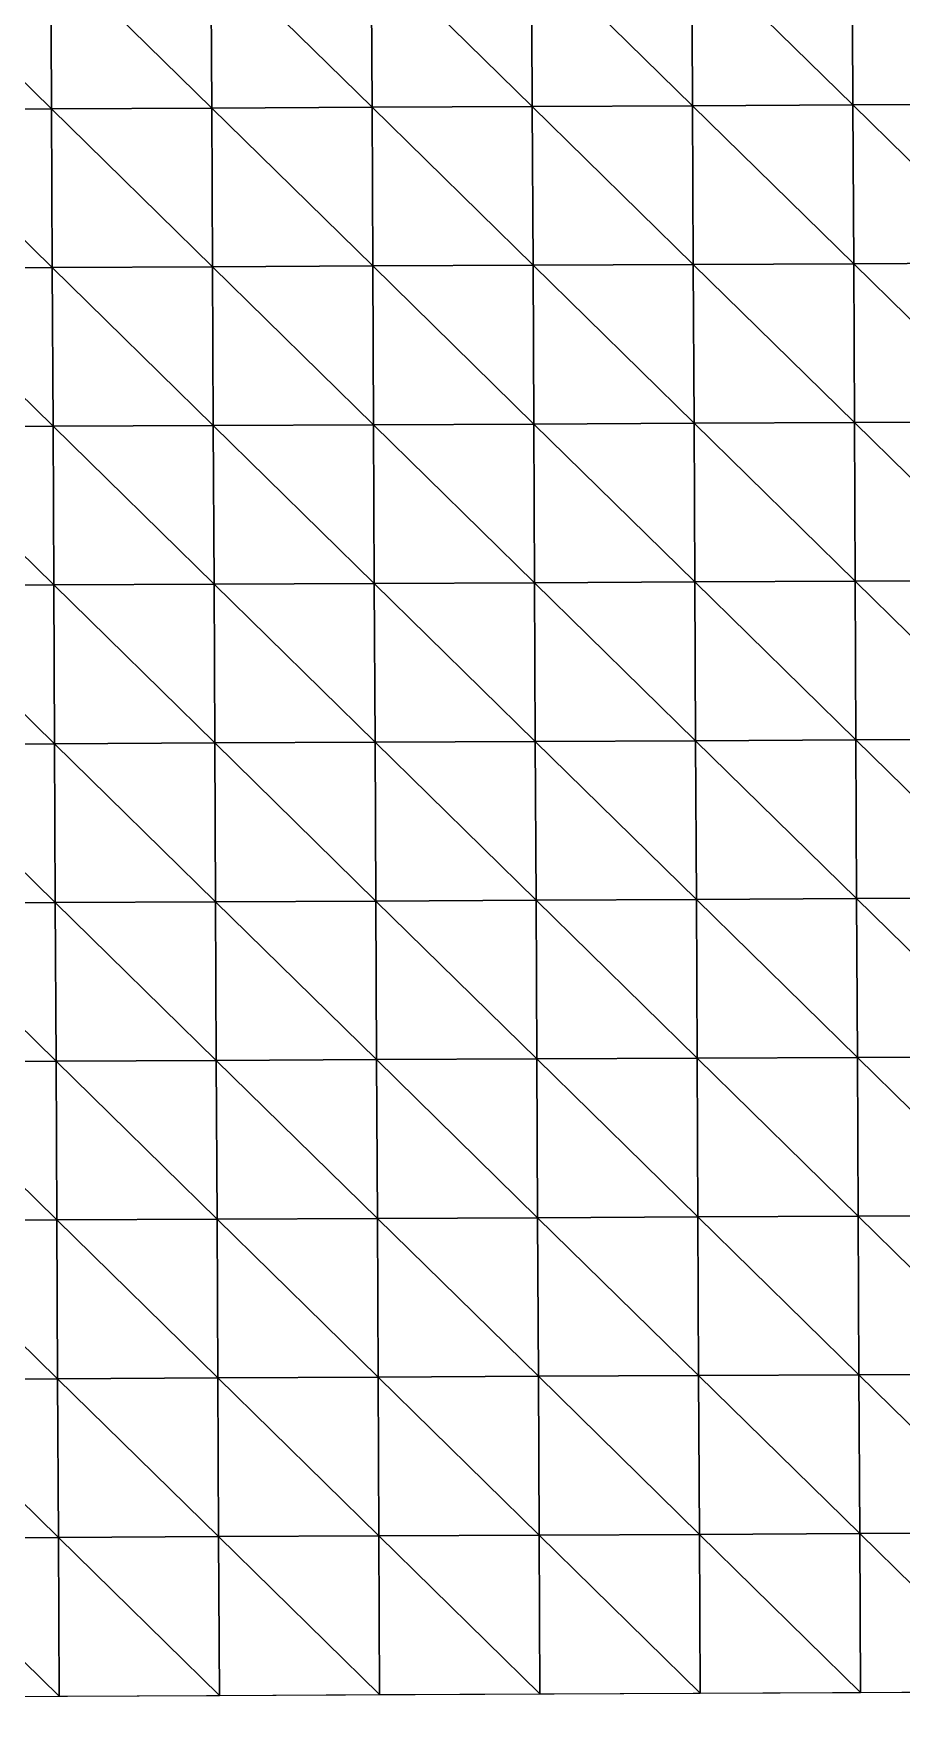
# Model space of a CAD drawing. Extents: x -372 to 678, y -263 to 741.
# Drawn here: x -170.3 to -102.3, y -262.9 to -131.7 of the extents above; entities that cross this region are included whole.
import ezdxf

# ---------------------------------------------------------------- set-up
doc = ezdxf.new("R2010")
doc.units = 0
doc.header["$LTSCALE"] = 0.0254
doc.layers.get('0').update_dxf_attribs({"linetype": 'CONTINUOUS'})
doc.layers.add('LOCATION_SNAPSHOT', color=144, linetype='CONTINUOUS')
doc.layers.add('LOCATION_TERRAIN', color=36, linetype='CONTINUOUS')

# ---------------------------------------------------------------- blocks, each defined once
blk = doc.blocks.new('LOCATION_SNAPSHOT')
at = {"color": 8}
mesh = blk.add_polyface(dxfattribs=at)
corners = [(-369.31, -262.94), (369.31, 262.95), (-371.82, 259.38), (371.82, -259.38)]
mesh.append_faces([[corners[k] for k in face] for face in [(0, 1, 2), (1, 0, 3)]], dxfattribs={"vtx0": -1, "color": 8})
blk = doc.blocks.new('LOCATION_TERRAIN')
at = {"color": 8}
mesh = blk.add_polyface(dxfattribs=at)
corners = [(-168.92, -137.62, -3.23), (-168.98, -125.18, -3.06), (-181.54, -125.24, -3.6)]
mesh.append_faces([[corners[k] for k in face] for face in [(0, 1, 2)]], dxfattribs={"color": 8})
mesh = blk.add_polyface(dxfattribs=at)
corners = [(-168.92, -137.62, -3.23), (-181.54, -125.24, -3.6), (-181.48, -137.68, -3.82)]
mesh.append_faces([[corners[k] for k in face] for face in [(0, 1, 2)]], dxfattribs={"color": 8})
mesh = blk.add_polyface(dxfattribs=at)
corners = [(-156.36, -137.56, -2.75), (-156.42, -125.12, -2.9), (-168.98, -125.18, -3.06)]
mesh.append_faces([[corners[k] for k in face] for face in [(0, 1, 2)]], dxfattribs={"color": 8})
mesh = blk.add_polyface(dxfattribs=at)
corners = [(-156.36, -137.56, -2.75), (-168.98, -125.18, -3.06), (-168.92, -137.62, -3.23)]
mesh.append_faces([[corners[k] for k in face] for face in [(0, 1, 2)]], dxfattribs={"color": 8})
mesh = blk.add_polyface(dxfattribs=at)
corners = [(-143.8, -137.49, -2.26), (-143.86, -125.06, -2.73), (-156.42, -125.12, -2.9)]
mesh.append_faces([[corners[k] for k in face] for face in [(0, 1, 2)]], dxfattribs={"color": 8})
mesh = blk.add_polyface(dxfattribs=at)
corners = [(-143.8, -137.49, -2.26), (-156.42, -125.12, -2.9), (-156.36, -137.56, -2.75)]
mesh.append_faces([[corners[k] for k in face] for face in [(0, 1, 2)]], dxfattribs={"color": 8})
mesh = blk.add_polyface(dxfattribs=at)
corners = [(-131.24, -137.43, -2.13), (-131.3, -125, -2.88), (-143.86, -125.06, -2.73)]
mesh.append_faces([[corners[k] for k in face] for face in [(0, 1, 2)]], dxfattribs={"color": 8})
mesh = blk.add_polyface(dxfattribs=at)
corners = [(-131.24, -137.43, -2.13), (-143.86, -125.06, -2.73), (-143.8, -137.49, -2.26)]
mesh.append_faces([[corners[k] for k in face] for face in [(0, 1, 2)]], dxfattribs={"color": 8})
mesh = blk.add_polyface(dxfattribs=at)
corners = [(-118.68, -137.37, -2.46), (-118.74, -124.94, -3.43), (-131.3, -125, -2.88)]
mesh.append_faces([[corners[k] for k in face] for face in [(0, 1, 2)]], dxfattribs={"color": 8})
mesh = blk.add_polyface(dxfattribs=at)
corners = [(-118.68, -137.37, -2.46), (-131.3, -125, -2.88), (-131.24, -137.43, -2.13)]
mesh.append_faces([[corners[k] for k in face] for face in [(0, 1, 2)]], dxfattribs={"color": 8})
mesh = blk.add_polyface(dxfattribs=at)
corners = [(-106.11, -137.31, -2.8), (-106.17, -124.88, -3.99), (-118.74, -124.94, -3.43)]
mesh.append_faces([[corners[k] for k in face] for face in [(0, 1, 2)]], dxfattribs={"color": 8})
mesh = blk.add_polyface(dxfattribs=at)
corners = [(-106.11, -137.31, -2.8), (-118.74, -124.94, -3.43), (-118.68, -137.37, -2.46)]
mesh.append_faces([[corners[k] for k in face] for face in [(0, 1, 2)]], dxfattribs={"color": 8})
mesh = blk.add_polyface(dxfattribs=at)
corners = [(-93.55, -137.25, -3.06), (-93.61, -124.82, -4.24), (-106.17, -124.88, -3.99)]
mesh.append_faces([[corners[k] for k in face] for face in [(0, 1, 2)]], dxfattribs={"color": 8})
mesh = blk.add_polyface(dxfattribs=at)
corners = [(-93.55, -137.25, -3.06), (-106.17, -124.88, -3.99), (-106.11, -137.31, -2.8)]
mesh.append_faces([[corners[k] for k in face] for face in [(0, 1, 2)]], dxfattribs={"color": 8})
mesh = blk.add_polyface(dxfattribs=at)
corners = [(-168.86, -150.05, -3.41), (-168.92, -137.62, -3.23), (-181.48, -137.68, -3.82)]
mesh.append_faces([[corners[k] for k in face] for face in [(0, 1, 2)]], dxfattribs={"color": 8})
mesh = blk.add_polyface(dxfattribs=at)
corners = [(-168.86, -150.05, -3.41), (-181.48, -137.68, -3.82), (-181.42, -150.11, -4.03)]
mesh.append_faces([[corners[k] for k in face] for face in [(0, 1, 2)]], dxfattribs={"color": 8})
mesh = blk.add_polyface(dxfattribs=at)
corners = [(-156.3, -149.99, -2.6), (-156.36, -137.56, -2.75), (-168.92, -137.62, -3.23)]
mesh.append_faces([[corners[k] for k in face] for face in [(0, 1, 2)]], dxfattribs={"color": 8})
mesh = blk.add_polyface(dxfattribs=at)
corners = [(-156.3, -149.99, -2.6), (-168.92, -137.62, -3.23), (-168.86, -150.05, -3.41)]
mesh.append_faces([[corners[k] for k in face] for face in [(0, 1, 2)]], dxfattribs={"color": 8})
mesh = blk.add_polyface(dxfattribs=at)
corners = [(-143.74, -149.93, -1.78), (-143.8, -137.49, -2.26), (-156.36, -137.56, -2.75)]
mesh.append_faces([[corners[k] for k in face] for face in [(0, 1, 2)]], dxfattribs={"color": 8})
mesh = blk.add_polyface(dxfattribs=at)
corners = [(-143.74, -149.93, -1.78), (-156.36, -137.56, -2.75), (-156.3, -149.99, -2.6)]
mesh.append_faces([[corners[k] for k in face] for face in [(0, 1, 2)]], dxfattribs={"color": 8})
mesh = blk.add_polyface(dxfattribs=at)
corners = [(-131.18, -149.87, -1.38), (-131.24, -137.43, -2.13), (-143.8, -137.49, -2.26)]
mesh.append_faces([[corners[k] for k in face] for face in [(0, 1, 2)]], dxfattribs={"color": 8})
mesh = blk.add_polyface(dxfattribs=at)
corners = [(-131.18, -149.87, -1.38), (-143.8, -137.49, -2.26), (-143.74, -149.93, -1.78)]
mesh.append_faces([[corners[k] for k in face] for face in [(0, 1, 2)]], dxfattribs={"color": 8})
mesh = blk.add_polyface(dxfattribs=at)
corners = [(-118.62, -149.81, -1.49), (-118.68, -137.37, -2.46), (-131.24, -137.43, -2.13)]
mesh.append_faces([[corners[k] for k in face] for face in [(0, 1, 2)]], dxfattribs={"color": 8})
mesh = blk.add_polyface(dxfattribs=at)
corners = [(-118.62, -149.81, -1.49), (-131.24, -137.43, -2.13), (-131.18, -149.87, -1.38)]
mesh.append_faces([[corners[k] for k in face] for face in [(0, 1, 2)]], dxfattribs={"color": 8})
mesh = blk.add_polyface(dxfattribs=at)
corners = [(-106.05, -149.75, -1.61), (-106.11, -137.31, -2.8), (-118.68, -137.37, -2.46)]
mesh.append_faces([[corners[k] for k in face] for face in [(0, 1, 2)]], dxfattribs={"color": 8})
mesh = blk.add_polyface(dxfattribs=at)
corners = [(-106.05, -149.75, -1.61), (-118.68, -137.37, -2.46), (-118.62, -149.81, -1.49)]
mesh.append_faces([[corners[k] for k in face] for face in [(0, 1, 2)]], dxfattribs={"color": 8})
mesh = blk.add_polyface(dxfattribs=at)
corners = [(-93.49, -149.69, -1.88), (-93.55, -137.25, -3.06), (-106.11, -137.31, -2.8)]
mesh.append_faces([[corners[k] for k in face] for face in [(0, 1, 2)]], dxfattribs={"color": 8})
mesh = blk.add_polyface(dxfattribs=at)
corners = [(-93.49, -149.69, -1.88), (-106.11, -137.31, -2.8), (-106.05, -149.75, -1.61)]
mesh.append_faces([[corners[k] for k in face] for face in [(0, 1, 2)]], dxfattribs={"color": 8})
mesh = blk.add_polyface(dxfattribs=at)
corners = [(-168.8, -162.49, -3.68), (-168.86, -150.05, -3.41), (-181.42, -150.11, -4.03)]
mesh.append_faces([[corners[k] for k in face] for face in [(0, 1, 2)]], dxfattribs={"color": 8})
mesh = blk.add_polyface(dxfattribs=at)
corners = [(-168.8, -162.49, -3.68), (-181.42, -150.11, -4.03), (-181.36, -162.55, -4.24)]
mesh.append_faces([[corners[k] for k in face] for face in [(0, 1, 2)]], dxfattribs={"color": 8})
mesh = blk.add_polyface(dxfattribs=at)
corners = [(-156.24, -162.43, -2.74), (-156.3, -149.99, -2.6), (-168.86, -150.05, -3.41)]
mesh.append_faces([[corners[k] for k in face] for face in [(0, 1, 2)]], dxfattribs={"color": 8})
mesh = blk.add_polyface(dxfattribs=at)
corners = [(-156.24, -162.43, -2.74), (-168.86, -150.05, -3.41), (-168.8, -162.49, -3.68)]
mesh.append_faces([[corners[k] for k in face] for face in [(0, 1, 2)]], dxfattribs={"color": 8})
mesh = blk.add_polyface(dxfattribs=at)
corners = [(-143.68, -162.37, -1.8), (-143.74, -149.93, -1.78), (-156.3, -149.99, -2.6)]
mesh.append_faces([[corners[k] for k in face] for face in [(0, 1, 2)]], dxfattribs={"color": 8})
mesh = blk.add_polyface(dxfattribs=at)
corners = [(-143.68, -162.37, -1.8), (-156.3, -149.99, -2.6), (-156.24, -162.43, -2.74)]
mesh.append_faces([[corners[k] for k in face] for face in [(0, 1, 2)]], dxfattribs={"color": 8})
mesh = blk.add_polyface(dxfattribs=at)
corners = [(-131.12, -162.31, -1.23), (-131.18, -149.87, -1.38), (-143.74, -149.93, -1.78)]
mesh.append_faces([[corners[k] for k in face] for face in [(0, 1, 2)]], dxfattribs={"color": 8})
mesh = blk.add_polyface(dxfattribs=at)
corners = [(-131.12, -162.31, -1.23), (-143.74, -149.93, -1.78), (-143.68, -162.37, -1.8)]
mesh.append_faces([[corners[k] for k in face] for face in [(0, 1, 2)]], dxfattribs={"color": 8})
mesh = blk.add_polyface(dxfattribs=at)
corners = [(-118.56, -162.25, -1.13), (-118.62, -149.81, -1.49), (-131.18, -149.87, -1.38)]
mesh.append_faces([[corners[k] for k in face] for face in [(0, 1, 2)]], dxfattribs={"color": 8})
mesh = blk.add_polyface(dxfattribs=at)
corners = [(-118.56, -162.25, -1.13), (-131.18, -149.87, -1.38), (-131.12, -162.31, -1.23)]
mesh.append_faces([[corners[k] for k in face] for face in [(0, 1, 2)]], dxfattribs={"color": 8})
mesh = blk.add_polyface(dxfattribs=at)
corners = [(-105.99, -162.19, -1.03), (-106.05, -149.75, -1.61), (-118.62, -149.81, -1.49)]
mesh.append_faces([[corners[k] for k in face] for face in [(0, 1, 2)]], dxfattribs={"color": 8})
mesh = blk.add_polyface(dxfattribs=at)
corners = [(-105.99, -162.19, -1.03), (-118.62, -149.81, -1.49), (-118.56, -162.25, -1.13)]
mesh.append_faces([[corners[k] for k in face] for face in [(0, 1, 2)]], dxfattribs={"color": 8})
mesh = blk.add_polyface(dxfattribs=at)
corners = [(-93.43, -162.13, -1.22), (-93.49, -149.69, -1.88), (-106.05, -149.75, -1.61)]
mesh.append_faces([[corners[k] for k in face] for face in [(0, 1, 2)]], dxfattribs={"color": 8})
mesh = blk.add_polyface(dxfattribs=at)
corners = [(-93.43, -162.13, -1.22), (-106.05, -149.75, -1.61), (-105.99, -162.19, -1.03)]
mesh.append_faces([[corners[k] for k in face] for face in [(0, 1, 2)]], dxfattribs={"color": 8})
mesh = blk.add_polyface(dxfattribs=at)
corners = [(-168.74, -174.92, -4.06), (-168.8, -162.49, -3.68), (-181.36, -162.55, -4.24)]
mesh.append_faces([[corners[k] for k in face] for face in [(0, 1, 2)]], dxfattribs={"color": 8})
mesh = blk.add_polyface(dxfattribs=at)
corners = [(-168.74, -174.92, -4.06), (-181.36, -162.55, -4.24), (-181.3, -174.98, -4.46)]
mesh.append_faces([[corners[k] for k in face] for face in [(0, 1, 2)]], dxfattribs={"color": 8})
mesh = blk.add_polyface(dxfattribs=at)
corners = [(-156.18, -174.86, -3.23), (-156.24, -162.43, -2.74), (-168.8, -162.49, -3.68)]
mesh.append_faces([[corners[k] for k in face] for face in [(0, 1, 2)]], dxfattribs={"color": 8})
mesh = blk.add_polyface(dxfattribs=at)
corners = [(-156.18, -174.86, -3.23), (-168.8, -162.49, -3.68), (-168.74, -174.92, -4.06)]
mesh.append_faces([[corners[k] for k in face] for face in [(0, 1, 2)]], dxfattribs={"color": 8})
mesh = blk.add_polyface(dxfattribs=at)
corners = [(-143.62, -174.8, -2.4), (-143.68, -162.37, -1.8), (-156.24, -162.43, -2.74)]
mesh.append_faces([[corners[k] for k in face] for face in [(0, 1, 2)]], dxfattribs={"color": 8})
mesh = blk.add_polyface(dxfattribs=at)
corners = [(-143.62, -174.8, -2.4), (-156.24, -162.43, -2.74), (-156.18, -174.86, -3.23)]
mesh.append_faces([[corners[k] for k in face] for face in [(0, 1, 2)]], dxfattribs={"color": 8})
mesh = blk.add_polyface(dxfattribs=at)
corners = [(-131.06, -174.74, -1.79), (-131.12, -162.31, -1.23), (-143.68, -162.37, -1.8)]
mesh.append_faces([[corners[k] for k in face] for face in [(0, 1, 2)]], dxfattribs={"color": 8})
mesh = blk.add_polyface(dxfattribs=at)
corners = [(-131.06, -174.74, -1.79), (-143.68, -162.37, -1.8), (-143.62, -174.8, -2.4)]
mesh.append_faces([[corners[k] for k in face] for face in [(0, 1, 2)]], dxfattribs={"color": 8})
mesh = blk.add_polyface(dxfattribs=at)
corners = [(-118.5, -174.68, -1.47), (-118.56, -162.25, -1.13), (-131.12, -162.31, -1.23)]
mesh.append_faces([[corners[k] for k in face] for face in [(0, 1, 2)]], dxfattribs={"color": 8})
mesh = blk.add_polyface(dxfattribs=at)
corners = [(-118.5, -174.68, -1.47), (-131.12, -162.31, -1.23), (-131.06, -174.74, -1.79)]
mesh.append_faces([[corners[k] for k in face] for face in [(0, 1, 2)]], dxfattribs={"color": 8})
mesh = blk.add_polyface(dxfattribs=at)
corners = [(-105.93, -174.62, -1.16), (-105.99, -162.19, -1.03), (-118.56, -162.25, -1.13)]
mesh.append_faces([[corners[k] for k in face] for face in [(0, 1, 2)]], dxfattribs={"color": 8})
mesh = blk.add_polyface(dxfattribs=at)
corners = [(-105.93, -174.62, -1.16), (-118.56, -162.25, -1.13), (-118.5, -174.68, -1.47)]
mesh.append_faces([[corners[k] for k in face] for face in [(0, 1, 2)]], dxfattribs={"color": 8})
mesh = blk.add_polyface(dxfattribs=at)
corners = [(-93.37, -174.56, -1.17), (-93.43, -162.13, -1.22), (-105.99, -162.19, -1.03)]
mesh.append_faces([[corners[k] for k in face] for face in [(0, 1, 2)]], dxfattribs={"color": 8})
mesh = blk.add_polyface(dxfattribs=at)
corners = [(-93.37, -174.56, -1.17), (-105.99, -162.19, -1.03), (-105.93, -174.62, -1.16)]
mesh.append_faces([[corners[k] for k in face] for face in [(0, 1, 2)]], dxfattribs={"color": 8})
mesh = blk.add_polyface(dxfattribs=at)
corners = [(-168.68, -187.36, -4.44), (-168.74, -174.92, -4.06), (-181.3, -174.98, -4.46)]
mesh.append_faces([[corners[k] for k in face] for face in [(0, 1, 2)]], dxfattribs={"color": 8})
mesh = blk.add_polyface(dxfattribs=at)
corners = [(-168.68, -187.36, -4.44), (-181.3, -174.98, -4.46), (-181.24, -187.42, -4.67)]
mesh.append_faces([[corners[k] for k in face] for face in [(0, 1, 2)]], dxfattribs={"color": 8})
mesh = blk.add_polyface(dxfattribs=at)
corners = [(-156.12, -187.3, -3.72), (-156.18, -174.86, -3.23), (-168.74, -174.92, -4.06)]
mesh.append_faces([[corners[k] for k in face] for face in [(0, 1, 2)]], dxfattribs={"color": 8})
mesh = blk.add_polyface(dxfattribs=at)
corners = [(-156.12, -187.3, -3.72), (-168.74, -174.92, -4.06), (-168.68, -187.36, -4.44)]
mesh.append_faces([[corners[k] for k in face] for face in [(0, 1, 2)]], dxfattribs={"color": 8})
mesh = blk.add_polyface(dxfattribs=at)
corners = [(-143.56, -187.24, -2.99), (-143.62, -174.8, -2.4), (-156.18, -174.86, -3.23)]
mesh.append_faces([[corners[k] for k in face] for face in [(0, 1, 2)]], dxfattribs={"color": 8})
mesh = blk.add_polyface(dxfattribs=at)
corners = [(-143.56, -187.24, -2.99), (-156.18, -174.86, -3.23), (-156.12, -187.3, -3.72)]
mesh.append_faces([[corners[k] for k in face] for face in [(0, 1, 2)]], dxfattribs={"color": 8})
mesh = blk.add_polyface(dxfattribs=at)
corners = [(-131, -187.18, -2.35), (-131.06, -174.74, -1.79), (-143.62, -174.8, -2.4)]
mesh.append_faces([[corners[k] for k in face] for face in [(0, 1, 2)]], dxfattribs={"color": 8})
mesh = blk.add_polyface(dxfattribs=at)
corners = [(-131, -187.18, -2.35), (-143.62, -174.8, -2.4), (-143.56, -187.24, -2.99)]
mesh.append_faces([[corners[k] for k in face] for face in [(0, 1, 2)]], dxfattribs={"color": 8})
mesh = blk.add_polyface(dxfattribs=at)
corners = [(-118.44, -187.12, -1.82), (-118.5, -174.68, -1.47), (-131.06, -174.74, -1.79)]
mesh.append_faces([[corners[k] for k in face] for face in [(0, 1, 2)]], dxfattribs={"color": 8})
mesh = blk.add_polyface(dxfattribs=at)
corners = [(-118.44, -187.12, -1.82), (-131.06, -174.74, -1.79), (-131, -187.18, -2.35)]
mesh.append_faces([[corners[k] for k in face] for face in [(0, 1, 2)]], dxfattribs={"color": 8})
mesh = blk.add_polyface(dxfattribs=at)
corners = [(-105.87, -187.06, -1.29), (-105.93, -174.62, -1.16), (-118.5, -174.68, -1.47)]
mesh.append_faces([[corners[k] for k in face] for face in [(0, 1, 2)]], dxfattribs={"color": 8})
mesh = blk.add_polyface(dxfattribs=at)
corners = [(-105.87, -187.06, -1.29), (-118.5, -174.68, -1.47), (-118.44, -187.12, -1.82)]
mesh.append_faces([[corners[k] for k in face] for face in [(0, 1, 2)]], dxfattribs={"color": 8})
mesh = blk.add_polyface(dxfattribs=at)
corners = [(-93.31, -187, -1.13), (-93.37, -174.56, -1.17), (-105.93, -174.62, -1.16)]
mesh.append_faces([[corners[k] for k in face] for face in [(0, 1, 2)]], dxfattribs={"color": 8})
mesh = blk.add_polyface(dxfattribs=at)
corners = [(-93.31, -187, -1.13), (-105.93, -174.62, -1.16), (-105.87, -187.06, -1.29)]
mesh.append_faces([[corners[k] for k in face] for face in [(0, 1, 2)]], dxfattribs={"color": 8})
mesh = blk.add_polyface(dxfattribs=at)
corners = [(-168.62, -199.8, -4.68), (-168.68, -187.36, -4.44), (-181.24, -187.42, -4.67)]
mesh.append_faces([[corners[k] for k in face] for face in [(0, 1, 2)]], dxfattribs={"color": 8})
mesh = blk.add_polyface(dxfattribs=at)
corners = [(-168.62, -199.8, -4.68), (-181.24, -187.42, -4.67), (-181.18, -199.86, -4.79)]
mesh.append_faces([[corners[k] for k in face] for face in [(0, 1, 2)]], dxfattribs={"color": 8})
mesh = blk.add_polyface(dxfattribs=at)
corners = [(-156.06, -199.74, -4.07), (-156.12, -187.3, -3.72), (-168.68, -187.36, -4.44)]
mesh.append_faces([[corners[k] for k in face] for face in [(0, 1, 2)]], dxfattribs={"color": 8})
mesh = blk.add_polyface(dxfattribs=at)
corners = [(-156.06, -199.74, -4.07), (-168.68, -187.36, -4.44), (-168.62, -199.8, -4.68)]
mesh.append_faces([[corners[k] for k in face] for face in [(0, 1, 2)]], dxfattribs={"color": 8})
mesh = blk.add_polyface(dxfattribs=at)
corners = [(-143.5, -199.68, -3.45), (-143.56, -187.24, -2.99), (-156.12, -187.3, -3.72)]
mesh.append_faces([[corners[k] for k in face] for face in [(0, 1, 2)]], dxfattribs={"color": 8})
mesh = blk.add_polyface(dxfattribs=at)
corners = [(-143.5, -199.68, -3.45), (-156.12, -187.3, -3.72), (-156.06, -199.74, -4.07)]
mesh.append_faces([[corners[k] for k in face] for face in [(0, 1, 2)]], dxfattribs={"color": 8})
mesh = blk.add_polyface(dxfattribs=at)
corners = [(-130.94, -199.62, -2.8), (-131, -187.18, -2.35), (-143.56, -187.24, -2.99)]
mesh.append_faces([[corners[k] for k in face] for face in [(0, 1, 2)]], dxfattribs={"color": 8})
mesh = blk.add_polyface(dxfattribs=at)
corners = [(-130.94, -199.62, -2.8), (-143.56, -187.24, -2.99), (-143.5, -199.68, -3.45)]
mesh.append_faces([[corners[k] for k in face] for face in [(0, 1, 2)]], dxfattribs={"color": 8})
mesh = blk.add_polyface(dxfattribs=at)
corners = [(-118.38, -199.56, -2.09), (-118.44, -187.12, -1.82), (-131, -187.18, -2.35)]
mesh.append_faces([[corners[k] for k in face] for face in [(0, 1, 2)]], dxfattribs={"color": 8})
mesh = blk.add_polyface(dxfattribs=at)
corners = [(-118.38, -199.56, -2.09), (-131, -187.18, -2.35), (-130.94, -199.62, -2.8)]
mesh.append_faces([[corners[k] for k in face] for face in [(0, 1, 2)]], dxfattribs={"color": 8})
mesh = blk.add_polyface(dxfattribs=at)
corners = [(-105.82, -199.49, -1.39), (-105.87, -187.06, -1.29), (-118.44, -187.12, -1.82)]
mesh.append_faces([[corners[k] for k in face] for face in [(0, 1, 2)]], dxfattribs={"color": 8})
mesh = blk.add_polyface(dxfattribs=at)
corners = [(-105.82, -199.49, -1.39), (-118.44, -187.12, -1.82), (-118.38, -199.56, -2.09)]
mesh.append_faces([[corners[k] for k in face] for face in [(0, 1, 2)]], dxfattribs={"color": 8})
mesh = blk.add_polyface(dxfattribs=at)
corners = [(-93.25, -199.43, -1.07), (-93.31, -187, -1.13), (-105.87, -187.06, -1.29)]
mesh.append_faces([[corners[k] for k in face] for face in [(0, 1, 2)]], dxfattribs={"color": 8})
mesh = blk.add_polyface(dxfattribs=at)
corners = [(-93.25, -199.43, -1.07), (-105.87, -187.06, -1.29), (-105.82, -199.49, -1.39)]
mesh.append_faces([[corners[k] for k in face] for face in [(0, 1, 2)]], dxfattribs={"color": 8})
mesh = blk.add_polyface(dxfattribs=at)
corners = [(-93.19, -211.87, -0.98), (-93.25, -199.43, -1.07), (-105.82, -199.49, -1.39)]
mesh.append_faces([[corners[k] for k in face] for face in [(0, 1, 2)]], dxfattribs={"color": 8})
mesh = blk.add_polyface(dxfattribs=at)
corners = [(-168.56, -212.23, -4.73), (-168.62, -199.8, -4.68), (-181.18, -199.86, -4.79)]
mesh.append_faces([[corners[k] for k in face] for face in [(0, 1, 2)]], dxfattribs={"color": 8})
mesh = blk.add_polyface(dxfattribs=at)
corners = [(-168.56, -212.23, -4.73), (-181.18, -199.86, -4.79), (-181.12, -212.29, -4.79)]
mesh.append_faces([[corners[k] for k in face] for face in [(0, 1, 2)]], dxfattribs={"color": 8})
mesh = blk.add_polyface(dxfattribs=at)
corners = [(-156, -212.17, -4.23), (-156.06, -199.74, -4.07), (-168.62, -199.8, -4.68)]
mesh.append_faces([[corners[k] for k in face] for face in [(0, 1, 2)]], dxfattribs={"color": 8})
mesh = blk.add_polyface(dxfattribs=at)
corners = [(-156, -212.17, -4.23), (-168.62, -199.8, -4.68), (-168.56, -212.23, -4.73)]
mesh.append_faces([[corners[k] for k in face] for face in [(0, 1, 2)]], dxfattribs={"color": 8})
mesh = blk.add_polyface(dxfattribs=at)
corners = [(-143.44, -212.11, -3.72), (-143.5, -199.68, -3.45), (-156.06, -199.74, -4.07)]
mesh.append_faces([[corners[k] for k in face] for face in [(0, 1, 2)]], dxfattribs={"color": 8})
mesh = blk.add_polyface(dxfattribs=at)
corners = [(-143.44, -212.11, -3.72), (-156.06, -199.74, -4.07), (-156, -212.17, -4.23)]
mesh.append_faces([[corners[k] for k in face] for face in [(0, 1, 2)]], dxfattribs={"color": 8})
mesh = blk.add_polyface(dxfattribs=at)
corners = [(-130.88, -212.05, -3.08), (-130.94, -199.62, -2.8), (-143.5, -199.68, -3.45)]
mesh.append_faces([[corners[k] for k in face] for face in [(0, 1, 2)]], dxfattribs={"color": 8})
mesh = blk.add_polyface(dxfattribs=at)
corners = [(-130.88, -212.05, -3.08), (-143.5, -199.68, -3.45), (-143.44, -212.11, -3.72)]
mesh.append_faces([[corners[k] for k in face] for face in [(0, 1, 2)]], dxfattribs={"color": 8})
mesh = blk.add_polyface(dxfattribs=at)
corners = [(-118.32, -211.99, -2.27), (-118.38, -199.56, -2.09), (-130.94, -199.62, -2.8)]
mesh.append_faces([[corners[k] for k in face] for face in [(0, 1, 2)]], dxfattribs={"color": 8})
mesh = blk.add_polyface(dxfattribs=at)
corners = [(-118.32, -211.99, -2.27), (-130.94, -199.62, -2.8), (-130.88, -212.05, -3.08)]
mesh.append_faces([[corners[k] for k in face] for face in [(0, 1, 2)]], dxfattribs={"color": 8})
mesh = blk.add_polyface(dxfattribs=at)
corners = [(-105.76, -211.93, -1.45), (-105.82, -199.49, -1.39), (-118.38, -199.56, -2.09)]
mesh.append_faces([[corners[k] for k in face] for face in [(0, 1, 2)]], dxfattribs={"color": 8})
mesh = blk.add_polyface(dxfattribs=at)
corners = [(-105.76, -211.93, -1.45), (-118.38, -199.56, -2.09), (-118.32, -211.99, -2.27)]
mesh.append_faces([[corners[k] for k in face] for face in [(0, 1, 2)]], dxfattribs={"color": 8})
mesh = blk.add_polyface(dxfattribs=at)
corners = [(-93.19, -211.87, -0.98), (-105.82, -199.49, -1.39), (-105.76, -211.93, -1.45)]
mesh.append_faces([[corners[k] for k in face] for face in [(0, 1, 2)]], dxfattribs={"color": 8})
mesh = blk.add_polyface(dxfattribs=at)
corners = [(-168.5, -224.67, -4.78), (-168.56, -212.23, -4.73), (-181.12, -212.29, -4.79)]
mesh.append_faces([[corners[k] for k in face] for face in [(0, 1, 2)]], dxfattribs={"color": 8})
mesh = blk.add_polyface(dxfattribs=at)
corners = [(-168.5, -224.67, -4.78), (-181.12, -212.29, -4.79), (-181.06, -224.73, -4.79)]
mesh.append_faces([[corners[k] for k in face] for face in [(0, 1, 2)]], dxfattribs={"color": 8})
mesh = blk.add_polyface(dxfattribs=at)
corners = [(-155.94, -224.61, -4.39), (-156, -212.17, -4.23), (-168.56, -212.23, -4.73)]
mesh.append_faces([[corners[k] for k in face] for face in [(0, 1, 2)]], dxfattribs={"color": 8})
mesh = blk.add_polyface(dxfattribs=at)
corners = [(-155.94, -224.61, -4.39), (-168.56, -212.23, -4.73), (-168.5, -224.67, -4.78)]
mesh.append_faces([[corners[k] for k in face] for face in [(0, 1, 2)]], dxfattribs={"color": 8})
mesh = blk.add_polyface(dxfattribs=at)
corners = [(-143.38, -224.55, -3.99), (-143.44, -212.11, -3.72), (-156, -212.17, -4.23)]
mesh.append_faces([[corners[k] for k in face] for face in [(0, 1, 2)]], dxfattribs={"color": 8})
mesh = blk.add_polyface(dxfattribs=at)
corners = [(-143.38, -224.55, -3.99), (-156, -212.17, -4.23), (-155.94, -224.61, -4.39)]
mesh.append_faces([[corners[k] for k in face] for face in [(0, 1, 2)]], dxfattribs={"color": 8})
mesh = blk.add_polyface(dxfattribs=at)
corners = [(-130.82, -224.49, -3.36), (-130.88, -212.05, -3.08), (-143.44, -212.11, -3.72)]
mesh.append_faces([[corners[k] for k in face] for face in [(0, 1, 2)]], dxfattribs={"color": 8})
mesh = blk.add_polyface(dxfattribs=at)
corners = [(-130.82, -224.49, -3.36), (-143.44, -212.11, -3.72), (-143.38, -224.55, -3.99)]
mesh.append_faces([[corners[k] for k in face] for face in [(0, 1, 2)]], dxfattribs={"color": 8})
mesh = blk.add_polyface(dxfattribs=at)
corners = [(-118.26, -224.43, -2.44), (-118.32, -211.99, -2.27), (-130.88, -212.05, -3.08)]
mesh.append_faces([[corners[k] for k in face] for face in [(0, 1, 2)]], dxfattribs={"color": 8})
mesh = blk.add_polyface(dxfattribs=at)
corners = [(-118.26, -224.43, -2.44), (-130.88, -212.05, -3.08), (-130.82, -224.49, -3.36)]
mesh.append_faces([[corners[k] for k in face] for face in [(0, 1, 2)]], dxfattribs={"color": 8})
mesh = blk.add_polyface(dxfattribs=at)
corners = [(-105.7, -224.37, -1.52), (-105.76, -211.93, -1.45), (-118.32, -211.99, -2.27)]
mesh.append_faces([[corners[k] for k in face] for face in [(0, 1, 2)]], dxfattribs={"color": 8})
mesh = blk.add_polyface(dxfattribs=at)
corners = [(-105.7, -224.37, -1.52), (-118.32, -211.99, -2.27), (-118.26, -224.43, -2.44)]
mesh.append_faces([[corners[k] for k in face] for face in [(0, 1, 2)]], dxfattribs={"color": 8})
mesh = blk.add_polyface(dxfattribs=at)
corners = [(-93.13, -224.31, -0.89), (-93.19, -211.87, -0.98), (-105.76, -211.93, -1.45)]
mesh.append_faces([[corners[k] for k in face] for face in [(0, 1, 2)]], dxfattribs={"color": 8})
mesh = blk.add_polyface(dxfattribs=at)
corners = [(-93.13, -224.31, -0.89), (-105.76, -211.93, -1.45), (-105.7, -224.37, -1.52)]
mesh.append_faces([[corners[k] for k in face] for face in [(0, 1, 2)]], dxfattribs={"color": 8})
mesh = blk.add_polyface(dxfattribs=at)
corners = [(-105.64, -236.8, -1.41), (-105.7, -224.37, -1.52), (-118.26, -224.43, -2.44)]
mesh.append_faces([[corners[k] for k in face] for face in [(0, 1, 2)]], dxfattribs={"color": 8})
mesh = blk.add_polyface(dxfattribs=at)
corners = [(-93.07, -236.74, -0.69), (-93.13, -224.31, -0.89), (-105.7, -224.37, -1.52)]
mesh.append_faces([[corners[k] for k in face] for face in [(0, 1, 2)]], dxfattribs={"color": 8})
mesh = blk.add_polyface(dxfattribs=at)
corners = [(-93.07, -236.74, -0.69), (-105.7, -224.37, -1.52), (-105.64, -236.8, -1.41)]
mesh.append_faces([[corners[k] for k in face] for face in [(0, 1, 2)]], dxfattribs={"color": 8})
mesh = blk.add_polyface(dxfattribs=at)
corners = [(-168.44, -237.11, -4.67), (-168.5, -224.67, -4.78), (-181.06, -224.73, -4.79)]
mesh.append_faces([[corners[k] for k in face] for face in [(0, 1, 2)]], dxfattribs={"color": 8})
mesh = blk.add_polyface(dxfattribs=at)
corners = [(-168.44, -237.11, -4.67), (-181.06, -224.73, -4.79), (-181, -237.17, -4.69)]
mesh.append_faces([[corners[k] for k in face] for face in [(0, 1, 2)]], dxfattribs={"color": 8})
mesh = blk.add_polyface(dxfattribs=at)
corners = [(-155.88, -237.05, -4.3), (-155.94, -224.61, -4.39), (-168.5, -224.67, -4.78)]
mesh.append_faces([[corners[k] for k in face] for face in [(0, 1, 2)]], dxfattribs={"color": 8})
mesh = blk.add_polyface(dxfattribs=at)
corners = [(-155.88, -237.05, -4.3), (-168.5, -224.67, -4.78), (-168.44, -237.11, -4.67)]
mesh.append_faces([[corners[k] for k in face] for face in [(0, 1, 2)]], dxfattribs={"color": 8})
mesh = blk.add_polyface(dxfattribs=at)
corners = [(-143.32, -236.98, -3.93), (-143.38, -224.55, -3.99), (-155.94, -224.61, -4.39)]
mesh.append_faces([[corners[k] for k in face] for face in [(0, 1, 2)]], dxfattribs={"color": 8})
mesh = blk.add_polyface(dxfattribs=at)
corners = [(-143.32, -236.98, -3.93), (-155.94, -224.61, -4.39), (-155.88, -237.05, -4.3)]
mesh.append_faces([[corners[k] for k in face] for face in [(0, 1, 2)]], dxfattribs={"color": 8})
mesh = blk.add_polyface(dxfattribs=at)
corners = [(-130.76, -236.92, -3.31), (-130.82, -224.49, -3.36), (-143.38, -224.55, -3.99)]
mesh.append_faces([[corners[k] for k in face] for face in [(0, 1, 2)]], dxfattribs={"color": 8})
mesh = blk.add_polyface(dxfattribs=at)
corners = [(-130.76, -236.92, -3.31), (-143.38, -224.55, -3.99), (-143.32, -236.98, -3.93)]
mesh.append_faces([[corners[k] for k in face] for face in [(0, 1, 2)]], dxfattribs={"color": 8})
mesh = blk.add_polyface(dxfattribs=at)
corners = [(-118.2, -236.86, -2.36), (-118.26, -224.43, -2.44), (-130.82, -224.49, -3.36)]
mesh.append_faces([[corners[k] for k in face] for face in [(0, 1, 2)]], dxfattribs={"color": 8})
mesh = blk.add_polyface(dxfattribs=at)
corners = [(-118.2, -236.86, -2.36), (-130.82, -224.49, -3.36), (-130.76, -236.92, -3.31)]
mesh.append_faces([[corners[k] for k in face] for face in [(0, 1, 2)]], dxfattribs={"color": 8})
mesh = blk.add_polyface(dxfattribs=at)
corners = [(-105.64, -236.8, -1.41), (-118.26, -224.43, -2.44), (-118.2, -236.86, -2.36)]
mesh.append_faces([[corners[k] for k in face] for face in [(0, 1, 2)]], dxfattribs={"color": 8})
mesh = blk.add_polyface(dxfattribs=at)
corners = [(-168.38, -249.54, -4.29), (-168.44, -237.11, -4.67), (-181, -237.17, -4.69)]
mesh.append_faces([[corners[k] for k in face] for face in [(0, 1, 2)]], dxfattribs={"color": 8})
mesh = blk.add_polyface(dxfattribs=at)
corners = [(-168.38, -249.54, -4.29), (-181, -237.17, -4.69), (-180.95, -249.6, -4.42)]
mesh.append_faces([[corners[k] for k in face] for face in [(0, 1, 2)]], dxfattribs={"color": 8})
mesh = blk.add_polyface(dxfattribs=at)
corners = [(-155.82, -249.48, -3.81), (-155.88, -237.05, -4.3), (-168.44, -237.11, -4.67)]
mesh.append_faces([[corners[k] for k in face] for face in [(0, 1, 2)]], dxfattribs={"color": 8})
mesh = blk.add_polyface(dxfattribs=at)
corners = [(-155.82, -249.48, -3.81), (-168.44, -237.11, -4.67), (-168.38, -249.54, -4.29)]
mesh.append_faces([[corners[k] for k in face] for face in [(0, 1, 2)]], dxfattribs={"color": 8})
mesh = blk.add_polyface(dxfattribs=at)
corners = [(-143.26, -249.42, -3.33), (-143.32, -236.98, -3.93), (-155.88, -237.05, -4.3)]
mesh.append_faces([[corners[k] for k in face] for face in [(0, 1, 2)]], dxfattribs={"color": 8})
mesh = blk.add_polyface(dxfattribs=at)
corners = [(-143.26, -249.42, -3.33), (-155.88, -237.05, -4.3), (-155.82, -249.48, -3.81)]
mesh.append_faces([[corners[k] for k in face] for face in [(0, 1, 2)]], dxfattribs={"color": 8})
mesh = blk.add_polyface(dxfattribs=at)
corners = [(-130.7, -249.36, -2.7), (-130.76, -236.92, -3.31), (-143.32, -236.98, -3.93)]
mesh.append_faces([[corners[k] for k in face] for face in [(0, 1, 2)]], dxfattribs={"color": 8})
mesh = blk.add_polyface(dxfattribs=at)
corners = [(-130.7, -249.36, -2.7), (-143.32, -236.98, -3.93), (-143.26, -249.42, -3.33)]
mesh.append_faces([[corners[k] for k in face] for face in [(0, 1, 2)]], dxfattribs={"color": 8})
mesh = blk.add_polyface(dxfattribs=at)
corners = [(-118.14, -249.3, -1.85), (-118.2, -236.86, -2.36), (-130.76, -236.92, -3.31)]
mesh.append_faces([[corners[k] for k in face] for face in [(0, 1, 2)]], dxfattribs={"color": 8})
mesh = blk.add_polyface(dxfattribs=at)
corners = [(-118.14, -249.3, -1.85), (-130.76, -236.92, -3.31), (-130.7, -249.36, -2.7)]
mesh.append_faces([[corners[k] for k in face] for face in [(0, 1, 2)]], dxfattribs={"color": 8})
mesh = blk.add_polyface(dxfattribs=at)
corners = [(-105.58, -249.24, -1.01), (-105.64, -236.8, -1.41), (-118.2, -236.86, -2.36)]
mesh.append_faces([[corners[k] for k in face] for face in [(0, 1, 2)]], dxfattribs={"color": 8})
mesh = blk.add_polyface(dxfattribs=at)
corners = [(-105.58, -249.24, -1.01), (-118.2, -236.86, -2.36), (-118.14, -249.3, -1.85)]
mesh.append_faces([[corners[k] for k in face] for face in [(0, 1, 2)]], dxfattribs={"color": 8})
mesh = blk.add_polyface(dxfattribs=at)
corners = [(-93.01, -249.18, -0.32), (-93.07, -236.74, -0.69), (-105.64, -236.8, -1.41)]
mesh.append_faces([[corners[k] for k in face] for face in [(0, 1, 2)]], dxfattribs={"color": 8})
mesh = blk.add_polyface(dxfattribs=at)
corners = [(-93.01, -249.18, -0.32), (-105.64, -236.8, -1.41), (-105.58, -249.24, -1.01)]
mesh.append_faces([[corners[k] for k in face] for face in [(0, 1, 2)]], dxfattribs={"color": 8})
mesh = blk.add_polyface(dxfattribs=at)
corners = [(-118.08, -261.74, -1.35), (-118.14, -249.3, -1.85), (-130.7, -249.36, -2.7)]
mesh.append_faces([[corners[k] for k in face] for face in [(0, 1, 2)]], dxfattribs={"color": 8})
mesh = blk.add_polyface(dxfattribs=at)
corners = [(-105.52, -261.68, -0.62), (-105.58, -249.24, -1.01), (-118.14, -249.3, -1.85)]
mesh.append_faces([[corners[k] for k in face] for face in [(0, 1, 2)]], dxfattribs={"color": 8})
mesh = blk.add_polyface(dxfattribs=at)
corners = [(-105.52, -261.68, -0.62), (-118.14, -249.3, -1.85), (-118.08, -261.74, -1.35)]
mesh.append_faces([[corners[k] for k in face] for face in [(0, 1, 2)]], dxfattribs={"color": 8})
mesh = blk.add_polyface(dxfattribs=at)
corners = [(-92.95, -261.62, 0.05), (-93.01, -249.18, -0.32), (-105.58, -249.24, -1.01)]
mesh.append_faces([[corners[k] for k in face] for face in [(0, 1, 2)]], dxfattribs={"color": 8})
mesh = blk.add_polyface(dxfattribs=at)
corners = [(-92.95, -261.62, 0.05), (-105.58, -249.24, -1.01), (-105.52, -261.68, -0.62)]
mesh.append_faces([[corners[k] for k in face] for face in [(0, 1, 2)]], dxfattribs={"color": 8})
mesh = blk.add_polyface(dxfattribs=at)
corners = [(-168.32, -261.98, -3.91), (-168.38, -249.54, -4.29), (-180.95, -249.6, -4.42)]
mesh.append_faces([[corners[k] for k in face] for face in [(0, 1, 2)]], dxfattribs={"color": 8})
mesh = blk.add_polyface(dxfattribs=at)
corners = [(-168.32, -261.98, -3.91), (-180.95, -249.6, -4.42), (-180.89, -262.04, -4.15)]
mesh.append_faces([[corners[k] for k in face] for face in [(0, 1, 2)]], dxfattribs={"color": 8})
mesh = blk.add_polyface(dxfattribs=at)
corners = [(-155.76, -261.92, -3.32), (-155.82, -249.48, -3.81), (-168.38, -249.54, -4.29)]
mesh.append_faces([[corners[k] for k in face] for face in [(0, 1, 2)]], dxfattribs={"color": 8})
mesh = blk.add_polyface(dxfattribs=at)
corners = [(-155.76, -261.92, -3.32), (-168.38, -249.54, -4.29), (-168.32, -261.98, -3.91)]
mesh.append_faces([[corners[k] for k in face] for face in [(0, 1, 2)]], dxfattribs={"color": 8})
mesh = blk.add_polyface(dxfattribs=at)
corners = [(-143.2, -261.86, -2.74), (-143.26, -249.42, -3.33), (-155.82, -249.48, -3.81)]
mesh.append_faces([[corners[k] for k in face] for face in [(0, 1, 2)]], dxfattribs={"color": 8})
mesh = blk.add_polyface(dxfattribs=at)
corners = [(-143.2, -261.86, -2.74), (-155.82, -249.48, -3.81), (-155.76, -261.92, -3.32)]
mesh.append_faces([[corners[k] for k in face] for face in [(0, 1, 2)]], dxfattribs={"color": 8})
mesh = blk.add_polyface(dxfattribs=at)
corners = [(-130.64, -261.8, -2.09), (-130.7, -249.36, -2.7), (-143.26, -249.42, -3.33)]
mesh.append_faces([[corners[k] for k in face] for face in [(0, 1, 2)]], dxfattribs={"color": 8})
mesh = blk.add_polyface(dxfattribs=at)
corners = [(-130.64, -261.8, -2.09), (-143.26, -249.42, -3.33), (-143.2, -261.86, -2.74)]
mesh.append_faces([[corners[k] for k in face] for face in [(0, 1, 2)]], dxfattribs={"color": 8})
mesh = blk.add_polyface(dxfattribs=at)
corners = [(-118.08, -261.74, -1.35), (-130.7, -249.36, -2.7), (-130.64, -261.8, -2.09)]
mesh.append_faces([[corners[k] for k in face] for face in [(0, 1, 2)]], dxfattribs={"color": 8})

msp = doc.modelspace()

# ---------------------------------------------------------------- block references
at = {"layer": 'LOCATION_SNAPSHOT', "color": 0}
msp.add_blockref('LOCATION_SNAPSHOT', (0, 0), dxfattribs=at)
at = {"layer": 'LOCATION_TERRAIN', "color": 0}
msp.add_blockref('LOCATION_TERRAIN', (0, 0), dxfattribs=at)

doc.saveas('drawing.dxf')
